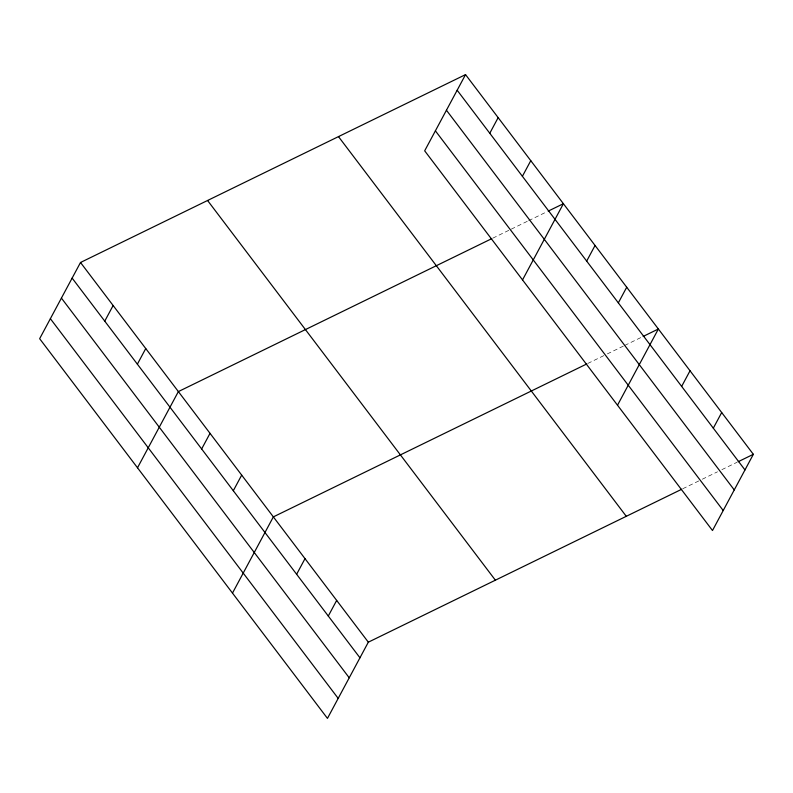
<?xml version="1.0" encoding="UTF-8"?>
<svg xmlns="http://www.w3.org/2000/svg" width="793" height="793" viewBox="0 0 793 793"><rect width="100%" height="100%" fill="white"/><g stroke="black" fill="none" stroke-linecap="round" stroke-linejoin="round"><path stroke-width="0.59" stroke-dasharray="3.96 2.97" d="M492.81 238.158L510.177 229.673M511.267 229.147L527.553 221.197M528.644 220.662L547.101 211.662M587.782 363.452L606.249 354.441M607.329 353.916L623.625 345.966M624.706 345.441L642.082 336.956M682.763 488.756L701.22 479.745M702.311 479.22L717.516 471.795M721.858 469.674L737.064 462.26"/><path stroke-width="1.19" d="M465.541 74.611L424.671 150.819L712.491 530.517L753.35 454.31L465.541 74.611L80.509 262.483L39.65 338.69L327.459 718.389L368.329 642.181L681.673 489.281M104.755 321.135L113.131 305.513M137.377 364.165L145.743 348.553M137.506 467.791L178.366 391.583L491.719 238.683M201.65 448.967L210.026 433.345M233.311 490.728L241.687 475.116M232.488 593.085L273.347 516.887L586.701 363.987M489.777 133.264L498.153 117.642M296.632 574.271L305.008 558.649M522.399 176.294L530.775 160.682M328.292 616.032L336.668 600.42M522.528 279.919L563.397 203.712L548.191 211.126M586.681 261.095L595.057 245.473M618.342 302.857L626.708 287.244M617.509 405.213L658.368 329.006L643.173 336.43M681.653 386.399L690.029 370.777M713.313 428.161L721.689 412.548M738.144 461.724L753.35 454.31M457.164 90.233L744.974 469.932M446.439 110.227L734.259 489.925M435.397 130.825L723.206 510.523M338.482 136.614L626.292 516.312M207.568 200.49L495.387 580.189M80.509 262.483L368.329 642.181M72.133 278.105L359.953 657.803M61.418 298.099L349.227 677.797M50.375 318.697L338.185 698.395"/></g></svg>
